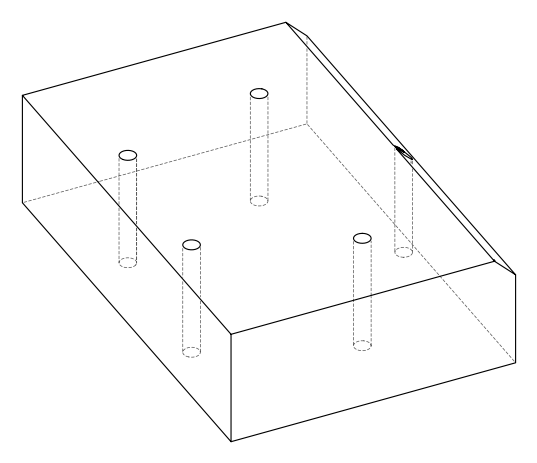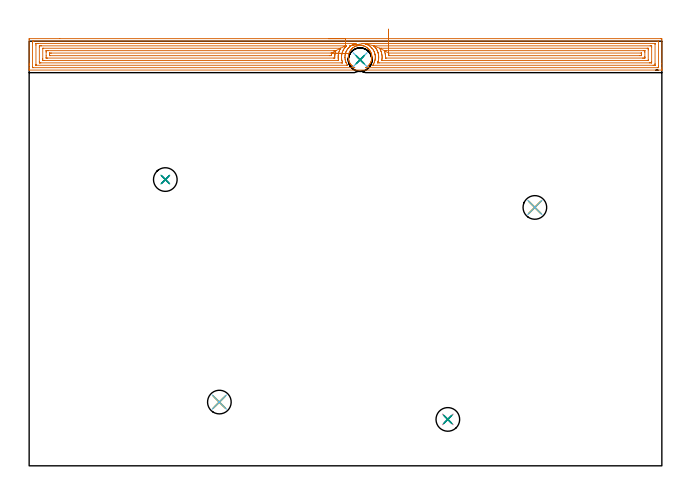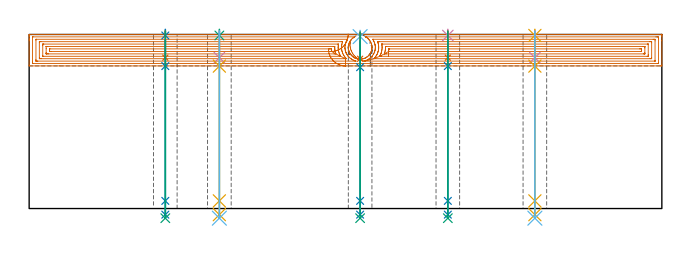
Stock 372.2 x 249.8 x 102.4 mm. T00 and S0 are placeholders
(PLAN: 21 operations, 16 tool changes, 26.2 min)
(1 AREA_MILL | FG_CHAMFER_SURFACE | UGT0205_001 | 21.02 min | 63672 mm3)
(2 SPOT_DRILL | STEP1HOLE | NXT0321_9005460120000 | 0.03 min | 0 mm3)
(3 SPOT_DRILL_1 | STEP1HOLE_1 | NXT0321_9005460120000 | 0.03 min | 7 mm3)
(4 SPOT_DRILL_2 | STEP1HOLE_2 | NXT0321_9005460120000 | 0.03 min | 6 mm3)
(5 SPOT_DRILL_3 | STEP1HOLE_3 | NXT0321_9005460120000 | 0.03 min | 2 mm3)
(6 SPOT_DRILL_4 | STEP1HOLE_4 | NXT0321_9005460120000 | 0.03 min | 0 mm3)
(7 DRILL_BLIND_HOLE_INTO_CENTER | STEP1HOLE | NXT0301_062 | 0.06 min | 810 mm3)
(8 GUN_DRILL_THROUGH_HOLE | STEP1HOLE | UGT0307_006 | 0.51 min | 5688 mm3)
(9 DRILL_TO_ENLARGE_THROUGH_HOLE | STEP1HOLE | UGT0301_272 | 0.44 min | 9002 mm3)
(10 DRILL_BLIND_HOLE_INTO_CENTER_1 | STEP1HOLE_1 | NXT0301_062 | 0.06 min | 812 mm3)
(11 GUN_DRILL_THROUGH_HOLE_1 | STEP1HOLE_1 | UGT0307_006 | 0.51 min | 5689 mm3)
(12 DRILL_TO_ENLARGE_THROUGH_HOLE_1 | STEP1HOLE_1 | UGT0301_272 | 0.44 min | 8998 mm3)
(13 DRILL_BLIND_HOLE_INTO_CENTER_2 | STEP1HOLE_2 | NXT0301_062 | 0.06 min | 810 mm3)
(14 GUN_DRILL_THROUGH_HOLE_2 | STEP1HOLE_2 | UGT0307_006 | 0.51 min | 5692 mm3)
(15 DRILL_TO_ENLARGE_THROUGH_HOLE_2 | STEP1HOLE_2 | UGT0301_272 | 0.44 min | 9002 mm3)
(16 DRILL_BLIND_HOLE_INTO_CENTER_3 | STEP1HOLE_3 | NXT0301_062 | 0.06 min | 803 mm3)
(17 GUN_DRILL_THROUGH_HOLE_3 | STEP1HOLE_3 | UGT0307_006 | 0.51 min | 5691 mm3)
(18 DRILL_TO_ENLARGE_THROUGH_HOLE_3 | STEP1HOLE_3 | UGT0301_272 | 0.44 min | 9007 mm3)
(19 DRILL_BLIND_HOLE_INTO_CENTER_4 | STEP1HOLE_4 | NXT0301_062 | 0.06 min | 374 mm3)
(20 GUN_DRILL_THROUGH_HOLE_4 | STEP1HOLE_4 | UGT0307_006 | 0.51 min | 5650 mm3)
(21 DRILL_TO_ENLARGE_THROUGH_HOLE_4 | STEP1HOLE_4 | UGT0301_272 | 0.44 min | 8359 mm3)
(TOOL UGT0205_001 | Chamfer Mill 20 x 3 x 45 deg. | D20 FL50 Z2)
(TOOL NXT0321_9005460120000 | NC Spot Drill, 142deg, 12mm, Carbide, Uncoated | D12 PA142 FL30 Z2)
(TOOL NXT0301_062 | Carbide Drill 9.1mm [860.1-0910-027A1-MM 2214] | D9.1 PA140 FL47 Z2)
(TOOL UGT0307_006 | Gun Drill 9 mm | D9 PA130 FL24 Z1)
(TOOL UGT0301_272 | Twist Drill 13.9 mm | D13.9 PA118 FL108 Z2)
(OP 1 AREA_MILL)
G17 G21 G94 G90
T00 M6
G54
G17 G0 G90 X176.1 Y251.3 S1061 M3
G43 Z112.4 H0
Z93.9
G94 G1 X176.138 Z93.028 F250.
X176.252 Z92.164
X176.441 Z91.312
X176.703 Z90.48
X177.037 Z89.674
X177.44 Z88.9
X177.908 Z88.164
X178.44 Z87.472
X179.029 Z86.829
X179.672 Z86.24
X180.364 Z85.709
X181.1 Z85.24
X181.874 Z84.837
X182.68 Z84.503
X183.512 Z84.241
X184.363 Z84.052
X185.228 Z83.938
X186.1 Z83.9
X371.575 Y251.299 Z83.901
X372.019 Y251.296 Z83.902
X372.19 Y251.292 Z83.906
X372.2 Y250.858 Z84.34
Y236.5 Z98.695
Y234.123 Z101.072
Y233.421 Z101.779
Y233.152 Z102.047
X372.197 Y232.801 Z102.39
X372.195 Y232.8 Z102.391
X372.022 Z102.4
X0.178
X0.005 Z102.391
X0. Y232.801 Z102.39
Y233.152 Z102.047
Y233.421 Z101.779
Y234.123 Z101.072
Y235.355 Z99.842
Y235.884 Z99.31
Y236.5 Z98.695
Y250.858 Z84.34
X0.002 Y251.125 Z84.073
X0.01 Y251.292 Z83.906
X0.179 Y251.299 Z83.899
X18.013 Y251.3 Z83.9
X186.1
Y249.886 Z85.314
X369.881 Y249.885 Z85.315
X370.162 Y249.88 Z85.32
X370.189 Y249.879 Z85.321
X370.193 Y249.858 Z85.342
X370.198 Y249.823 Z85.377
X370.199 Y249.79 Z85.41
X370.2 Y249.57 Z85.63
Y235.478 Z99.722
X370.198 Y235.004 Z100.196
X370.193 Y234.603 Z100.597
X370.178 Y234.221 Z100.979
X369.787 Y234.216 Z100.984
X369.694 Y234.215 Z100.985
X198.167 Y234.214 Z100.986
X198.073 Y234.216 Z100.984
X197.874 Y234.221 Z100.979
X197.999 Y234.289 Z100.911
X198.161 Y234.376 Z100.824
X198.225 Y234.414 Z100.786
X198.646 Y234.691 Z100.509
X199.054 Y234.99 Z100.21
X199.401 Y235.29 Z99.91
X199.682 Y235.564 Z99.636
X199.948 Y235.849 Z99.351
X200.202 Y236.167 Z99.033
X200.506 Y236.599 Z98.601
X200.781 Y237.044 Z98.156
X200.841 Y237.149 Z98.051
X201.023 Y237.531 Z97.669
X201.184 Y237.92 Z97.28
X201.333 Y238.356 Z96.844
X201.453 Y238.797 Z96.403
X201.543 Y239.234 Z95.966
X201.604 Y239.673 Z95.527
X201.636 Y240.111 Z95.089
X201.639 Y240.55 Z94.65
X201.616 Y240.989 Z94.211
X201.565 Y241.427 Z93.773
X201.485 Y241.867 Z93.333
X201.375 Y242.303 Z92.897
X201.239 Y242.747 Z92.453
X201.059 Y243.18 Z92.02
X200.841 Y243.65 Z91.55
X200.726 Y243.855 Z91.345
X200.604 Y244.056 Z91.144
X200.297 Y244.502 Z90.698
X199.965 Y244.932 Z90.266
X199.948 Y244.952 Z90.246
X199.772 Y245.133 Z90.066
X199.517 Y245.395 Z89.804
X199.203 Y245.68 Z89.519
X199.061 Y245.809 Z89.39
X198.614 Y246.129 Z89.069
X198.564 Y246.16 Z89.037
X198.161 Y246.42 Z88.778
X197.912 Y246.557 Z88.641
X197.657 Y246.686 Z88.513
X197.268 Y246.848 Z88.347
X197.024 Y246.935 Z88.262
X196.823 Y247.007 Z88.191
X196.374 Y247.136 Z88.062
X195.929 Y247.232 Z87.967
X195.481 Y247.294 Z87.898
X195.234 Y247.316 Z87.88
X195.194 Y247.32 Z87.877
X195.125 Y247.325 Z87.87
X195.034 Y247.333 Z87.864
X194.742 Y247.335 Z87.854
X194.641 Y247.338 Z87.853
X194.587 Y247.34
X194.471 Y247.335 Z87.861
X194.363 Y247.329 Z87.866
X194.33 Y247.328 Z87.869
X194.191 Y247.322 Z87.876
X194.14 Y247.32 Z87.879
X193.694 Y247.267 Z87.93
X193.473 Y247.225 Z87.967
X193.251 Y247.184 Z88.008
X193.246 Y247.183 Z88.009
X193.097 Y247.149 Z88.049
X192.958 Y247.114 Z88.083
X192.801 Y247.075 Z88.122
X192.351 Y246.93 Z88.267
X191.959 Y246.78 Z88.42
X191.907 Y246.76 Z88.44
X191.863 Y246.74 Z88.46
X191.742 Y246.686 Z88.513
X191.463 Y246.539 Z88.656
X191.374 Y246.493 Z88.703
X191.014 Y246.287 Z88.912
X190.829 Y246.16 Z89.035
X190.718 Y246.086 Z89.112
X190.673 Y246.055 Z89.143
X190.424 Y245.871 Z89.329
X190.343 Y245.81 Z89.39
X190.12 Y245.624 Z89.575
X189.772 Y245.286 Z89.913
X189.675 Y245.184 Z90.015
X189.44 Y244.933 Z90.266
X189.227 Y244.678 Z90.522
X189.005 Y244.371 Z90.829
X188.799 Y244.056 Z91.144
X188.554 Y243.624 Z91.576
X188.334 Y243.183 Z92.017
X188.167 Y242.744 Z92.456
X188.025 Y242.303 Z92.897
X187.915 Y241.867 Z93.333
X187.835 Y241.427 Z93.773
X187.784 Y240.989 Z94.211
X187.761 Y240.55 Z94.65
X187.764 Y240.111 Z95.089
X187.796 Y239.673 Z95.527
X187.857 Y239.234 Z95.966
X187.947 Y238.797 Z96.403
X188.067 Y238.356 Z96.844
X188.215 Y237.92 Z97.28
X188.334 Y237.619 Z97.581
X188.627 Y237.044 Z98.156
X188.894 Y236.599 Z98.601
X189.192 Y236.167 Z99.033
X189.227 Y236.121 Z99.079
X189.598 Y235.695 Z99.505
X189.995 Y235.29 Z99.91
X190.12 Y235.175 Z100.025
X190.56 Y234.831 Z100.369
X191.014 Y234.511 Z100.689
X191.176 Y234.414 Z100.786
X191.263 Y234.366 Z100.834
X191.534 Y234.219 Z100.981
X191.508 Y234.214 Z100.986
X2.319 Y234.215 Z100.985
X2.038 Y234.22 Z100.98
X2.011 Y234.221 Z100.979
X2.007 Y234.242 Z100.958
X2.002 Y234.277 Z100.923
X2.001 Y234.31 Z100.89
X2. Y234.53 Z100.67
Y248.622 Z86.578
X2.002 Y249.096 Z86.104
X2.007 Y249.497 Z85.703
X2.022 Y249.879 Z85.321
X2.413 Y249.884 Z85.316
X2.506 Y249.885 Z85.315
X186.1 Y249.886 Z85.314
Y248.472 Z86.728
X191.751
X191.91 Y248.471 Z86.729
X192.025 Y248.47 Z86.73
X192.168 Y248.468 Z86.732
X192.326 Y248.464 Z86.736
X191.91 Y248.342 Z86.858
X191.813 Y248.311 Z86.889
X191.527 Y248.215 Z86.985
X191.016 Y248.019 Z87.181
X190.537 Y247.807 Z87.393
X190.122 Y247.589 Z87.611
X189.958 Y247.497 Z87.703
X189.684 Y247.335 Z87.865
X189.412 Y247.154 Z88.046
X189.228 Y247.026 Z88.174
X188.899 Y246.778 Z88.422
X188.513 Y246.454 Z88.746
X188.335 Y246.285 Z88.915
X187.98 Y245.923 Z89.277
X187.662 Y245.573 Z89.627
X187.56 Y245.455 Z89.745
X187.441 Y245.307 Z89.893
X187.186 Y244.943 Z90.257
X187.022 Y244.692 Z90.508
X186.847 Y244.396 Z90.804
X186.547 Y243.852 Z91.348
X186.533 Y243.825 Z91.375
X186.528 Y243.812 Z91.388
X186.377 Y243.457 Z91.743
X186.277 Y243.196 Z92.004
X186.186 Y242.931 Z92.269
X186.06 Y242.53 Z92.67
X185.942 Y242.05 Z93.15
X185.898 Y241.809 Z93.391
X185.808 Y241.169 Z94.031
X185.793 Y241.031 Z94.169
X185.77 Y240.288 Z94.912
Y240.173 Z95.027
X185.833 Y239.408 Z95.792
X185.859 Y239.205 Z95.995
X185.994 Y238.527 Z96.673
X186.115 Y238.072 Z97.128
X186.261 Y237.646 Z97.554
X186.34 Y237.435 Z97.765
X186.418 Y237.238 Z97.962
X186.547 Y236.956 Z98.244
X186.644 Y236.765 Z98.435
X186.745 Y236.57 Z98.63
X187.286 Y235.702 Z99.498
X187.32 Y235.643 Z99.557
X187.323 Y235.636 Z99.564
X187.302 Y235.633 Z99.567
X187.24 Y235.631 Z99.569
X187.067 Y235.629 Z99.571
X186.807 Y235.628 Z99.572
X4.2 Y235.629 Z99.571
X4.114 Y235.631 Z99.569
X4.046 Y235.634 Z99.566
X4.01 Y235.637 Z99.563
X4.008 Y235.687 Z99.513
X4.003 Y235.884 Z99.316
X4. Y236.082 Z99.118
Y247.532 Z87.668
X4.003 Y248.215 Z86.985
X4.007 Y248.406 Z86.794
X4.015 Y248.465 Z86.735
X4.071 Y248.467 Z86.733
X4.2 Y248.469 Z86.731
X4.835 Y248.471 Z86.729
X5.094 Y248.472 Z86.728
X186.1
X186.089 Y247.056 Z88.144
X186.285 Y247.054 Z88.146
X186.547 Y247.05 Z88.15
X186.629 Y247.047 Z88.153
X186.587 Y246.996 Z88.204
X186.578 Y246.986 Z88.214
X186.547 Y246.953 Z88.247
X186.303 Y246.694 Z88.506
X186.084 Y246.454 Z88.746
X185.885 Y246.225 Z88.975
X185.653 Y245.94 Z89.26
X185.499 Y245.725 Z89.475
X185.396 Y245.573 Z89.627
X185.148 Y245.19 Z90.01
X184.86 Y244.692 Z90.508
X184.824 Y244.628 Z90.572
X184.759 Y244.506 Z90.694
X184.537 Y244.031 Z91.169
X184.441 Y243.812 Z91.388
X184.288 Y243.395 Z91.805
X184.137 Y242.931 Z92.269
X184.077 Y242.722 Z92.478
X183.918 Y242.05 Z93.15
X183.909 Y242.007 Z93.193
X183.865 Y241.716 Z93.484
X183.803 Y241.231 Z93.969
X183.799 Y241.169 Z94.031
X183.769 Y240.383 Z94.817
X183.772 Y240.288 Z94.912
X183.818 Y239.454 Z95.746
X183.823 Y239.408 Z95.792
X183.865 Y239.043 Z96.157
X183.967 Y238.527 Z96.673
X183.994 Y238.401 Z96.799
X184.206 Y237.646 Z97.554
X184.363 Y237.156 Z98.044
X184.389 Y237.05 Z98.15
X184.324 Y237.047 Z98.153
X184.171 Y237.045 Z98.155
X183.865 Y237.043 Z98.157
X183.584
X6.882
X6.6 Y237.044 Z98.156
X6.139 Y237.048 Z98.152
X6.041 Y237.05 Z98.15
X6.01 Y237.057 Z98.143
X6.007 Y237.105 Z98.095
X6.004 Y237.211 Z97.989
X6. Y237.634 Z97.566
Y246.442 Z88.758
X6.004 Y246.888 Z88.312
X6.007 Y246.997 Z88.203
X6.01 Y247.045 Z88.155
X6.066 Y247.05 Z88.15
X6.273 Y247.054 Z88.146
X6.882 Y247.057 Z88.143
X7.164
X185.935
X186.089 Y247.056 Z88.144
X183.223 Y245.632 Z89.568
X183.194 Y245.573 Z89.627
X183.118 Y245.429 Z89.771
X182.971 Y245.161 Z90.039
X182.814 Y244.848 Z90.352
X182.74 Y244.692 Z90.508
X182.535 Y244.241 Z90.959
X182.375 Y243.812 Z91.388
X182.299 Y243.594 Z91.606
X182.09 Y242.931 Z92.269
X182.088 Y242.921 Z92.279
X182.078 Y242.879 Z92.321
X181.933 Y242.193 Z93.007
X181.91 Y242.05 Z93.15
X181.825 Y241.418 Z93.782
X181.803 Y241.169 Z94.031
X181.778 Y240.584 Z94.616
X181.773 Y240.288 Z94.912
X181.805 Y239.676 Z95.524
X181.828 Y239.408 Z95.792
X181.919 Y238.683 Z96.517
X181.94 Y238.527 Z96.673
X181.945 Y238.481 Z96.719
X181.935 Y238.464 Z96.736
X181.326 Y238.457 Z96.743
X8.599
X8.457 Y238.458 Z96.742
X8.173 Y238.462 Z96.738
X8.009 Y238.466 Z96.734
X8.006 Y238.483 Z96.717
X8.004 Y238.527 Z96.673
X8. Y239.187 Z96.013
Y239.408 Z95.792
X8.001 Y245.352 Z89.848
X8.004 Y245.573 Z89.627
X8.006 Y245.614 Z89.586
X8.009 Y245.629 Z89.571
X8.102 Y245.636 Z89.564
X8.386 Y245.641 Z89.559
X8.528 Y245.643 Z89.557
X182.971
X183.041 Y245.642 Z89.558
X183.223 Y245.632 Z89.568
X180.419 Y244.222 Z90.978
X180.306 Y243.795 Z91.405
X180.29 Y243.741 Z91.459
X180.112 Y243.106 Z92.094
X180.071 Y242.931 Z92.269
X179.953 Y242.382 Z92.818
X179.903 Y242.05 Z93.15
X179.843 Y241.61 Z93.59
X179.802 Y241.169 Z94.031
X179.784 Y240.787 Z94.413
X179.773 Y240.288 Z94.912
X179.78 Y239.91 Z95.29
X179.777 Y239.883 Z95.317
X179.763 Y239.878 Z95.322
X179.713 Y239.875 Z95.325
X179.608 Y239.873 Z95.327
X179.396 Y239.871 Z95.329
X178.926
X10.881
X10.457 Y239.873 Z95.327
X10.035 Y239.877 Z95.323
X10.015 Y239.878 Z95.322
X10.01 Y239.892 Z95.308
X10.005 Y239.938 Z95.262
X10.001 Y240.018 Z95.182
X10. Y241.169 Z94.031
Y243.382 Z91.818
Y243.812 Z91.388
X10.002 Y244.037 Z91.163
X10.005 Y244.15 Z91.05
X10.01 Y244.205 Z90.995
X10.014 Y244.222 Z90.978
X10.039 Y244.224 Z90.976
X10.457 Y244.227 Z90.973
X10.928 Y244.229 Z90.971
X11.351
X179.396
X179.868 Y244.227 Z90.973
X180.419 Y244.222 Z90.978
X177.996 Y242.808 Z92.392
X177.998 Y242.785 Z92.415
X177.995 Y242.754 Z92.446
X177.968 Y242.577 Z92.623
X177.888 Y242.05 Z93.15
X177.853 Y241.809 Z93.391
X177.829 Y241.615 Z93.585
X177.79 Y241.303 Z93.897
X177.608 Y241.292 Z93.908
X177.487 Y241.289 Z93.911
X176.715 Y241.286 Z93.914
X176.597 Y241.285 Z93.915
X12.245 Y241.286 Z93.914
X12.126 Y241.287 Z93.913
X12.05 Y241.29 Z93.91
X12.017 Y241.292 Z93.908
X12.01 Y241.307 Z93.893
X12.006 Y241.332 Z93.868
X12.001 Y241.41 Z93.79
X12. Y242.05 Z93.15
Y242.291 Z92.909
X12.003 Y242.533 Z92.667
X12.007 Y242.694 Z92.506
X12.013 Y242.808 Z92.392
X12.052 Y242.81 Z92.39
X12.245 Y242.813 Z92.387
X12.363 Y242.814 Z92.386
X13.139 Y242.815 Z92.385
X177.608 Y242.814 Z92.386
X177.727
X177.949 Y242.809 Z92.391
X177.996 Y242.808 Z92.392
X178.866 Y242.779 Z92.459
X179.726 Y242.751 Z92.601
X180.571 Y242.723 Z92.818
X181.393 Y242.696 Z93.107
X182.187 Y242.67 Z93.467
X182.947 Y242.646 Z93.895
X183.667 Y242.622 Z94.387
X184.341 Y242.6 Z94.941
X184.964 Y242.58 Z95.551
X185.532 Y242.561 Z96.213
X186.04 Y242.544 Z96.922
X186.484 Y242.53 Z97.673
X186.861 Y242.517 Z98.46
X187.168 Y242.507 Z99.276
X187.403 Y242.5 Z100.116
X187.564 Y242.494 Z100.974
X187.649 Y242.492 Z101.842
X187.659 Y242.491 Z102.714
G0 X188.87 Y247.156 Z98.167
G1 X188.773 Y247.141 Z97.3
X188.751 Y247.137 Z96.428
X188.805 Y247.146 Z95.557
X188.933 Y247.166 Z94.695
X189.135 Y247.198 Z93.847
X189.409 Y247.242 Z93.02
X189.753 Y247.297 Z92.22
X190.165 Y247.362 Z91.454
X190.641 Y247.438 Z90.727
X191.178 Y247.524 Z90.045
X191.772 Y247.618 Z89.412
X192.418 Y247.721 Z88.835
X193.111 Y247.832 Z88.317
X193.846 Y247.949 Z87.862
X194.617 Y248.072 Z87.473
X195.419 Y248.2 Z87.154
X196.246 Y248.331 Z86.907
X197.09 Y248.466 Z86.734
X197.098 Y248.467 Z86.733
X197.17 Y248.471 Z86.729
X197.205
X197.228 Y248.472 Z86.728
X367.999 Y248.471 Z86.729
X368.086 Y248.469 Z86.731
X368.154 Y248.466 Z86.734
X368.19 Y248.463 Z86.737
X368.192 Y248.413 Z86.787
X368.197 Y248.215 Z86.985
X368.2 Y248.018 Z87.182
Y236.568 Z98.632
X368.197 Y235.884 Z99.316
X368.193 Y235.694 Z99.506
X368.185 Y235.635 Z99.565
X368.129 Y235.633 Z99.567
X367.999 Y235.631 Z99.569
X367.365 Y235.629 Z99.571
X367.106 Y235.628 Z99.572
X202.636 Y235.629 Z99.571
X202.376 Y235.63 Z99.57
X202.203 Y235.632 Z99.568
X202.08 Y235.635 Z99.565
X202.636 Y236.52 Z98.68
X202.722 Y236.68 Z98.52
X202.763 Y236.765 Z98.435
X202.997 Y237.29 Z97.91
X203.138 Y237.646 Z97.554
X203.237 Y237.935 Z97.265
X203.409 Y238.527 Z96.673
X203.434 Y238.622 Z96.578
X203.53 Y239.076 Z96.124
X203.57 Y239.368 Z95.832
X203.574 Y239.408 Z95.792
X203.631 Y240.19 Z95.011
X203.63 Y240.288 Z94.912
X203.606 Y241.094 Z94.106
X203.598 Y241.169 Z94.031
X203.53 Y241.708 Z93.492
X203.465 Y242.05 Z93.15
X203.449 Y242.13 Z93.07
X203.325 Y242.585 Z92.615
X203.22 Y242.931 Z92.269
X203.164 Y243.105 Z92.095
X203.046 Y243.407 Z91.793
X202.861 Y243.812 Z91.388
X202.636 Y244.275 Z90.925
X202.479 Y244.537 Z90.663
X202.379 Y244.692 Z90.508
X201.77 Y245.546 Z89.654
X201.749 Y245.573 Z89.627
X201.742 Y245.581 Z89.619
X201.312 Y246.034 Z89.166
X200.883 Y246.454 Z88.746
X200.849 Y246.487 Z88.713
X200.53 Y246.768 Z88.432
X199.955 Y247.169 Z88.031
X199.7 Y247.335 Z87.865
X199.304 Y247.575 Z87.625
X199.061 Y247.707 Z87.493
X198.796 Y247.84 Z87.36
X198.345 Y248.04 Z87.16
X198.167 Y248.108 Z87.092
X197.873 Y248.215 Z86.985
X197.621 Y248.297 Z86.903
X197.273 Y248.404 Z86.796
X197.164 Y248.438 Z86.762
X197.102 Y248.46 Z86.74
X197.09 Y248.466 Z86.734
X202.764 Y247.052 Z88.148
X202.778 Y247.053 Z88.147
X202.83 Y247.056 Z88.144
X202.918 Y247.057 Z88.143
X365.318
X365.6 Y247.056 Z88.144
X366.061 Y247.052 Z88.148
X366.159 Y247.05 Z88.15
X366.19 Y247.043 Z88.157
X366.193 Y246.995 Z88.205
X366.196 Y246.889 Z88.311
X366.2 Y246.466 Z88.734
Y237.658 Z97.542
X366.196 Y237.211 Z97.989
X366.193 Y237.103 Z98.097
X366.19 Y237.055 Z98.145
X366.133 Y237.05 Z98.15
X365.927 Y237.046 Z98.154
X365.318 Y237.043 Z98.157
X365.036
X205.93
X205.318 Y237.045 Z98.155
X205.03 Y237.049 Z98.151
X204.999 Y237.051 Z98.149
X205.005 Y237.074 Z98.126
X205.198 Y237.646 Z97.554
X205.227 Y237.735 Z97.465
X205.318 Y238.044 Z97.156
X205.415 Y238.431 Z96.769
X205.434 Y238.527 Z96.673
X205.545 Y239.183 Z96.017
X205.57 Y239.408 Z95.792
X205.616 Y239.995 Z95.205
X205.627 Y240.288 Z94.912
X205.613 Y240.878 Z94.322
X205.598 Y241.169 Z94.031
X205.513 Y241.858 Z93.342
X205.475 Y242.05 Z93.15
X205.318 Y242.777 Z92.423
X205.274 Y242.931 Z92.269
X205.256 Y242.991 Z92.209
X205.094 Y243.475 Z91.725
X204.955 Y243.812 Z91.388
X204.673 Y244.447 Z90.753
X204.546 Y244.692 Z90.508
X204.424 Y244.92 Z90.28
X204.167 Y245.326 Z89.874
X203.991 Y245.573 Z89.627
X203.53 Y246.21 Z88.991
X203.418 Y246.344 Z88.856
X203.321 Y246.454 Z88.746
X202.764 Y247.052 Z88.148
X206.212 Y245.636 Z89.564
X207.035 Y245.643 Z89.557
X207.106
X363.601
X363.743 Y245.642 Z89.558
X364.027 Y245.638 Z89.562
X364.191 Y245.634 Z89.566
X364.194 Y245.616 Z89.584
X364.196 Y245.573 Z89.627
X364.2 Y244.913 Z90.287
Y244.692 Z90.508
X364.199 Y238.748 Z96.452
X364.196 Y238.527 Z96.673
X364.194 Y238.486 Z96.714
X364.191 Y238.471 Z96.729
X364.098 Y238.464 Z96.736
X363.814 Y238.459 Z96.741
X363.672 Y238.457 Z96.743
X207.928
X207.786 Y238.459 Z96.741
X207.503 Y238.464 Z96.736
X207.452 Y238.466 Z96.734
X207.451 Y238.471 Z96.729
Y238.491 Z96.709
X207.455 Y238.527 Z96.673
X207.527 Y238.992 Z96.208
X207.573 Y239.408 Z95.792
X207.604 Y239.797 Z95.403
X207.627 Y240.288 Z94.912
X207.621 Y240.662 Z94.538
X207.598 Y241.169 Z94.031
X207.553 Y241.609 Z93.591
X207.491 Y242.05 Z93.15
X207.363 Y242.677 Z92.523
X207.299 Y242.931 Z92.269
X207.106 Y243.625 Z91.575
X207.042 Y243.812 Z91.388
X207.007 Y243.908 Z91.292
X206.655 Y244.692 Z90.508
X206.512 Y244.995 Z90.205
X206.212 Y245.568 Z89.632
Y245.636 Z89.564
X208.975 Y244.211 Z90.989
X209.371 Y244.222 Z90.978
X209.787 Y244.226 Z90.974
X210.258 Y244.228 Z90.972
X361.319 Y244.229 Z90.971
X361.742 Y244.227 Z90.973
X362.165 Y244.223 Z90.977
X362.185 Y244.222 Z90.978
X362.19 Y244.208 Z90.992
X362.195 Y244.162 Z91.038
X362.199 Y244.082 Z91.118
X362.2 Y243.361 Z91.839
Y240.718 Z94.482
Y240.288 Z94.912
X362.198 Y240.063 Z95.137
X362.195 Y239.95 Z95.25
X362.19 Y239.895 Z95.305
X362.186 Y239.878 Z95.322
X362.161 Y239.876 Z95.324
X361.742 Y239.873 Z95.327
X361.272 Y239.871 Z95.329
X360.849
X210.21 Y239.872 Z95.328
X209.787 Y239.874 Z95.326
X209.647 Y239.876 Z95.324
X209.631 Y239.877 Z95.323
X209.629 Y239.926 Z95.274
X209.628 Y240.022 Z95.178
X209.631 Y240.288 Z94.912
X209.63 Y240.443 Z94.757
X209.599 Y241.169 Z94.031
X209.586 Y241.367 Z93.833
X209.499 Y242.05 Z93.15
X209.445 Y242.388 Z92.812
X209.325 Y242.931 Z92.269
X209.171 Y243.538 Z91.662
X208.975 Y244.211 Z90.989
X211.403 Y242.81 Z92.39
X211.407 Y242.811 Z92.389
X211.429 Y242.813 Z92.387
X211.478 Y242.814 Z92.386
X211.575 Y242.815 Z92.385
X359.955 Y242.814 Z92.386
X360.074 Y242.813 Z92.387
X360.15 Y242.81 Z92.39
X360.183 Y242.808 Z92.392
X360.19 Y242.793 Z92.407
X360.194 Y242.768 Z92.432
X360.199 Y242.69 Z92.51
X360.2 Y242.05 Z93.15
Y241.809 Z93.391
X360.197 Y241.567 Z93.633
X360.193 Y241.406 Z93.794
X360.187 Y241.292 Z93.908
X360.148 Y241.29 Z93.91
X359.955 Y241.287 Z93.913
X359.837 Y241.286 Z93.914
X359.061 Y241.285 Z93.915
X211.769 Y241.286 Z93.914
X211.672 Y241.287 Z93.913
X211.625 Y241.289 Z93.911
X211.62 Y241.29 Z93.91
X211.607 Y241.358 Z93.842
X211.575 Y241.572 Z93.628
X211.517 Y242.05 Z93.15
X211.508 Y242.116 Z93.084
X211.495 Y242.201 Z92.999
X211.403 Y242.767 Z92.433
Y242.81 Z92.39
Y243.453 Z91.801
Y244.145 Z91.27
X211.404 Y244.881 Z90.801
Y245.655 Z90.398
Y246.461 Z90.064
Y247.293 Z89.802
X211.405 Y248.145 Z89.613
Y249.009 Z89.499
Y249.881 Z89.461
Y250.753 Z89.499
X211.406 Y251.618 Z89.613
Y252.469 Z89.802
Y253.301 Z90.064
Y254.107 Z90.398
X211.407 Y254.881 Z90.801
Y255.617 Z91.27
Y256.309 Z91.801
Y256.952 Z92.39
G0 Z112.4
M5
M2
(OP 2 SPOT_DRILL)
G17 G21 G94 G90
T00 M6
G54
G17 G0 G90 X80.1 Y168.4 S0 M3
G43 Z112.4 H0
G94 G81 G98 Z101.802 F250. R105.4
G80
M5
M2
(OP 3 SPOT_DRILL_1)
G17 G21 G94 G90
T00 M6
G54
G17 G0 G90 X111.9 Y37.5 S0 M3
G43 Z112.4 H0
G94 G81 G98 Z101.802 F250. R105.4
G80
M5
M2
(OP 4 SPOT_DRILL_2)
G17 G21 G94 G90
T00 M6
G54
G17 G0 G90 X246.3 Y27.3 S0 M3
G43 Z112.4 H0
G94 G81 G98 Z101.802 F250. R105.4
G80
M5
M2
(OP 5 SPOT_DRILL_3)
G17 G21 G94 G90
T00 M6
G54
G17 G0 G90 X297.5 Y152. S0 M3
G43 Z112.4 H0
G94 G81 G98 Z101.802 F250. R105.4
G80
M5
M2
(OP 6 SPOT_DRILL_4)
G17 G21 G94 G90
T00 M6
G54
G17 G0 G90 X194.7 Y238.9 S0 M3
G43 Z112.4 H0
G94 G81 G98 Z101.152 F250. R104.75
G80
M5
M2
(OP 7 DRILL_BLIND_HOLE_INTO_CENTER)
G17 G21 G94 G90
T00 M6
G54
G17 G0 G90 X80.1 Y168.4 S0 M3
G43 Z112.4 H1
G94 G81 G98 Z88.75 F250. R104.4
G80
M5
M2
(OP 8 GUN_DRILL_THROUGH_HOLE)
G17 G21 G94 G90
T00 M6
G54
G17 G0 G90 X80.1 Y168.4 M8
G43 Z112.4 H0
Z99.249
S716 M3
G94 G1 Z83.789 F125. M26
G4 X.084
Z4.5 F250.
G4 X.084
Z-3.598 F125.
G4 X.084
M5
M9
G0 Z99.249
Z112.4
M2
(OP 9 DRILL_TO_ENLARGE_THROUGH_HOLE)
G17 G21 G94 G90
T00 M6
G54
G17 G0 G90 X80.1 Y168.4 S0 M3
G43 Z112.4 H0
G94 G73 G98 Z-5.676 F250. Q13.509 R104.4
G80
M5
M2
(OP 10 DRILL_BLIND_HOLE_INTO_CENTER_1)
G17 G21 G94 G90
T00 M6
G54
G17 G0 G90 X111.9 Y37.5 S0 M3
G43 Z112.4 H1
G94 G81 G98 Z88.75 F250. R104.4
G80
M5
M2
(OP 11 GUN_DRILL_THROUGH_HOLE_1)
G17 G21 G94 G90
T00 M6
G54
G17 G0 G90 X111.9 Y37.5 M8
G43 Z112.4 H0
Z99.249
S716 M3
G94 G1 Z83.789 F125. M26
G4 X.084
Z4.5 F250.
G4 X.084
Z-3.598 F125.
G4 X.084
M5
M9
G0 Z99.249
Z112.4
M2
(OP 12 DRILL_TO_ENLARGE_THROUGH_HOLE_1)
G17 G21 G94 G90
T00 M6
G54
G17 G0 G90 X111.9 Y37.5 S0 M3
G43 Z112.4 H0
G94 G73 G98 Z-5.676 F250. Q13.509 R104.4
G80
M5
M2
(OP 13 DRILL_BLIND_HOLE_INTO_CENTER_2)
G17 G21 G94 G90
T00 M6
G54
G17 G0 G90 X246.3 Y27.3 S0 M3
G43 Z112.4 H1
G94 G81 G98 Z88.75 F250. R104.4
G80
M5
M2
(OP 14 GUN_DRILL_THROUGH_HOLE_2)
G17 G21 G94 G90
T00 M6
G54
G17 G0 G90 X246.3 Y27.3 M8
G43 Z112.4 H0
Z99.249
S716 M3
G94 G1 Z83.789 F125. M26
G4 X.084
Z4.5 F250.
G4 X.084
Z-3.598 F125.
G4 X.084
M5
M9
G0 Z99.249
Z112.4
M2
(OP 15 DRILL_TO_ENLARGE_THROUGH_HOLE_2)
G17 G21 G94 G90
T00 M6
G54
G17 G0 G90 X246.3 Y27.3 S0 M3
G43 Z112.4 H0
G94 G73 G98 Z-5.676 F250. Q13.509 R104.4
G80
M5
M2
(OP 16 DRILL_BLIND_HOLE_INTO_CENTER_3)
G17 G21 G94 G90
T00 M6
G54
G17 G0 G90 X297.5 Y152. S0 M3
G43 Z112.4 H1
G94 G81 G98 Z88.75 F250. R104.4
G80
M5
M2
(OP 17 GUN_DRILL_THROUGH_HOLE_3)
G17 G21 G94 G90
T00 M6
G54
G17 G0 G90 X297.5 Y152. M8
G43 Z112.4 H0
Z99.249
S716 M3
G94 G1 Z83.789 F125. M26
G4 X.084
Z4.5 F250.
G4 X.084
Z-3.598 F125.
G4 X.084
M5
M9
G0 Z99.249
Z112.4
M2
(OP 18 DRILL_TO_ENLARGE_THROUGH_HOLE_3)
G17 G21 G94 G90
T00 M6
G54
G17 G0 G90 X297.5 Y152. S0 M3
G43 Z112.4 H0
G94 G73 G98 Z-5.676 F250. Q13.509 R104.4
G80
M5
M2
(OP 19 DRILL_BLIND_HOLE_INTO_CENTER_4)
G17 G21 G94 G90
T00 M6
G54
G17 G0 G90 X194.7 Y238.9 S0 M3
G43 Z112.4 H1
G94 G81 G98 Z88.1 F250. R103.75
G80
M5
M2
(OP 20 GUN_DRILL_THROUGH_HOLE_4)
G17 G21 G94 G90
T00 M6
G54
G17 G0 G90 X194.7 Y238.9 M8
G43 Z112.4 H0
Z98.599
S716 M3
G94 G1 Z83.139 F125. M26
G4 X.084
Z4.5 F250.
G4 X.084
Z-3.598 F125.
G4 X.084
M5
M9
G0 Z98.599
Z112.4
M2
(OP 21 DRILL_TO_ENLARGE_THROUGH_HOLE_4)
G17 G21 G94 G90
T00 M6
G54
G17 G0 G90 X194.7 Y238.9 S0 M3
G43 Z112.4 H0
G94 G73 G98 Z-5.676 F250. Q13.428 R103.75
G80
M5
M2
